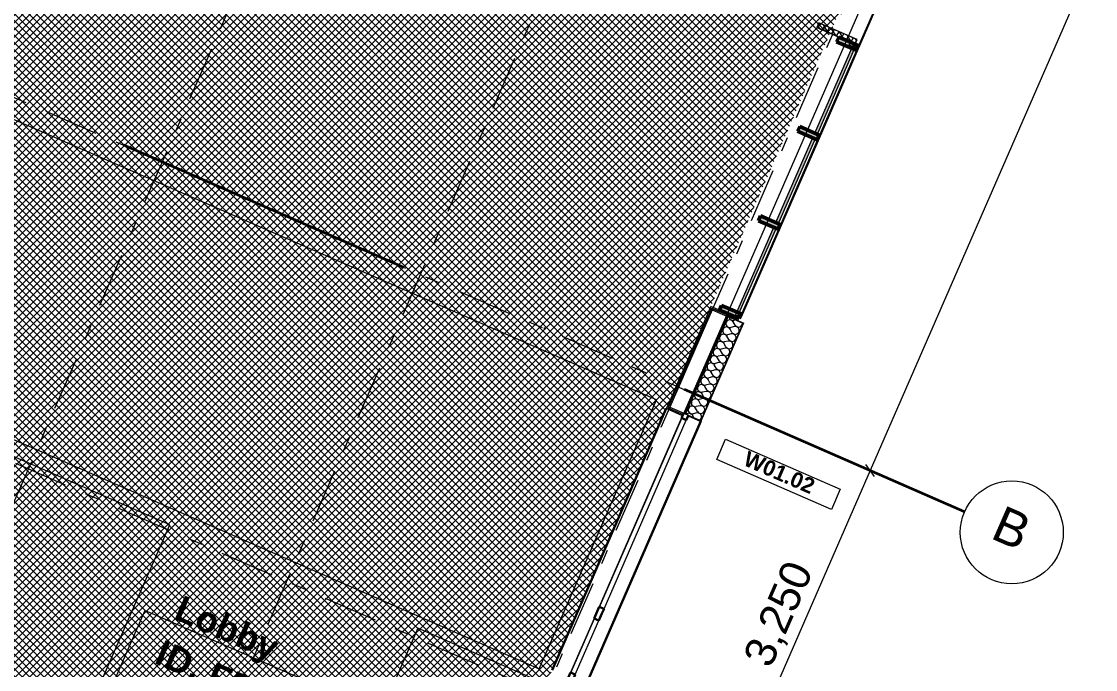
# Model space of a CAD drawing. Header units: millimetres. Extents: x -50172 to 258853, y -59787 to 25069.
# Drawn here: x 63420 to 73849, y -19798 to -13504 of the extents above; entities that cross this region are included whole.
import ezdxf
from ezdxf.enums import TextEntityAlignment as Align

# ---------------------------------------------------------------- set-up
doc = ezdxf.new("R2010")
doc.units = ezdxf.units.MM
doc.header["$MEASUREMENT"] = 0
doc.linetypes.add('DGN Style 4', pattern=[5938.379518, 2967.335175, -1483.667587, 3.709169, -1483.667587])
doc.linetypes.add('Double Dashed', pattern=[1093.611073, 529.166651, -211.666656, 141.111112, -211.666656])
for name, color, linetype in [('A-15-MG_Structural_Grid', 7, 'Continuous'), ('New_A-05-M_Gross_Int_Circulation', 7, 'Continuous'), ('New_A-15-MG_Structural_Grid', 7, 'Continuous'), ('New_A-25-M_Curtain_Wall', 7, 'Continuous'), ('New_A-25-M_Solar_Shade', 7, 'Continuous'), ('New_A-25-M_Wall_Ext', 7, 'Continuous'), ('New_A-35-M_FFE-Zone', 7, 'Continuous'), ('New_A-95-D_Dim_Grid.Dim', 7, 'Continuous'), ('New_ArchiCAD Windows', 7, 'Continuous')]:
    doc.layers.add(name, color=color, linetype=linetype)
for name, color, linetype, lineweight, true_color in [('A-15-MG_Structural_Grid_Pen_No__163', 7, 'Continuous', 0, 0x750077), ('A-25-M_Wall_Int_Pen_No__102', 7, 'Continuous', 15, 0xcccccc), ('New_A-05-M_Gross_Int_Circulation_Pen_No__74', 7, 'Continuous', 20, 0x606060), ('New_A-25-M_Curtain_Wall_Pen_No__144', 7, 'Continuous', 0, 0xc8c8c8), ('New_A-25-M_Curtain_Wall_Pen_No__165', 7, 'Continuous', 0, 0x006060), ('New_A-25-M_Curtain_Wall_Pen_No__27', 7, 'Continuous', 50, 0x2a2a2a), ('New_A-25-M_Wall_Ext_Pen_No__107', 7, 'Continuous', 15, 0xa6a6a6), ('New_A-25-M_Wall_Ext_Pen_No__147', 7, 'Continuous', 0, 0x606060), ('New_A-35-M_FFE-Zone_Pen_No__74', 7, 'Continuous', 20, 0x606060), ('New_A-95-M-SFS_Edge_Pen_No__252', 7, 'Continuous', 13, 0xe8e8e8), ('New_ArchiCAD Windows_Pen_No__23', 7, 'Continuous', 30, 0x2a2a2a), ('New_ArchiCAD Windows_Pen_No__43', 7, 'Continuous', 30, 0x444444)]:
    doc.layers.add(name, color=color, linetype=linetype, lineweight=lineweight, true_color=true_color)
for name, color, linetype, lineweight in [('A-15-MG_Structural_Grid_Pen_No__8', 7, 'Continuous', 35), ('New_A-15-MG_Structural_Grid_Pen_No__4', 7, 'Continuous', 20), ('New_A-25-M_Curtain_Wall_Pen_No__1', 7, 'Continuous', 13), ('New_A-25-M_Solar_Shade_Pen_No__4', 7, 'Continuous', 20), ('New_A-25-M_Wall_Ext_Pen_No__1', 7, 'Continuous', 13), ('New_A-95-D_Dim_Grid.Dim_Pen_No__4', 7, 'Continuous', 20), ('New_A-95-P_Text_1_50_GA_Pen_No__1', 7, 'Continuous', 13), ('New_ArchiCAD Windows_Pen_No__1', 7, 'Continuous', 13), ('New_ArchiCAD Windows_Pen_No__83', 8, 'Continuous', 20), ('New_ArchiCAD Zone Stamps_Pen_No__9', 7, 'Continuous', 13)]:
    doc.layers.add(name, color=color, linetype=linetype, lineweight=lineweight)
doc.styles.add('GENERATED_STYLE_1', font='')
doc.styles.add('GENERATED_STYLE_2', font='')
doc.styles.add('GENERATED_STYLE_3', font='')
doc.styles.add('GENERATED_STYLE_4', font='')
doc.styles.get('GENERATED_STYLE_1').set_extended_font_data('Arial', bold=True)
doc.styles.get('GENERATED_STYLE_2').set_extended_font_data('Swis721 BT', bold=True)
doc.styles.get('GENERATED_STYLE_3').set_extended_font_data('Arial')
doc.styles.get('GENERATED_STYLE_4').set_extended_font_data('Swis721 BT')
doc.dimstyles.new('GENERATED_STYLE__3', dxfattribs={"dimtxt": 300, "dimasz": 95, "dimexe": 0.18, "dimexo": 0, "dimgap": 0.09, "dimtad": 1, "dimdec": 0, "dimzin": 0, "dimdsep": 46, "dimtxsty": 'GENERATED_STYLE_4', "dimblk": 'ARROWHEAD_2', "dimblk1": 'ARROWHEAD_2', "dimblk2": 'ARROWHEAD_2', "dimcen": 0.09, "dimclrd": 7, "dimclre": 7, "dimclrt": 7, "dimadec": 0, "dimazin": 0, "dimtfac": 1, "dimtdec": 4, "dimtmove": 0, "dimatfit": 3, "dimfxl": 1, "dimtolj": 1, "dimtzin": 0, "dimarcsym": 0})
pattern_1 = [(0, (0, 0), (0, 173.2051), [0, -100]), (0, (50, 86.6), (0, 173.2051), [0, -100])]
pattern_2 = [(60, (0, 0), (-43.30127, 25), []), (120, (0, 0), (43.30127, 25), [])]

# ---------------------------------------------------------------- blocks, each defined once
blk = doc.blocks.new('Circulation_INB 1250_1_1', base_point=(58899, -14531))
at = {"layer": 'New_A-05-M_Gross_Int_Circulation_Pen_No__74', "linetype": 'Continuous'}
for p, q in [((69585, -17180), (49531, -8435)), ((48391, -11047), (68446, -19792)), ((68446, -19792), (69585, -17180))]:
    blk.add_line(p, q, dxfattribs=at)
at = {"layer": 'New_ArchiCAD Zone Stamps_Pen_No__9'}
for tag, height, style, p in [('ROOM_NAME', 250, 'GENERATED_STYLE_1', (58538, -13177)), ('zoneNameLine2', 250, 'GENERATED_STYLE_1', (58349, -13609)), ('ROOM_NUMBER', 200, 'GENERATED_STYLE_3', (58161, -14029)), ('measuredAreaCode', 200, 'GENERATED_STYLE_3', (58004, -14389)), ('DUMMY_649', 200, 'GENERATED_STYLE_3', (58311, -14524)), ('DUMMY_650', 200, 'GENERATED_STYLE_3', (58801, -14737)), ('DUMMY_651', 133, 'GENERATED_STYLE_3', (59080, -14843))]:
    blk.add_attdef(tag, text='', height=height, rotation=336.4404, dxfattribs=dict(at, style=style)).set_placement(p, align=Align.TOP_LEFT)
blk = doc.blocks.new('Teaching Room 01_INB 1212_3_1', base_point=(60285, -20805))
at = {"layer": 'New_A-35-M_FFE-Zone_Pen_No__74', "linetype": 'Continuous'}
for p, q in [((59001, -15837), (55442, -23999)), ((64859, -18392), (59001, -15837)), ((63839, -20729), (64859, -18392)), ((61304, -26554), (63839, -20729)), ((55442, -23999), (61304, -26554))]:
    blk.add_line(p, q, dxfattribs=at)
at = {"layer": 'New_ArchiCAD Zone Stamps_Pen_No__9'}
for tag, height, style, p in [('ROOM_NAME', 250, 'GENERATED_STYLE_1', (59359, -19205)), ('zoneNameLine2', 250, 'GENERATED_STYLE_1', (59170, -19637)), ('ROOM_NUMBER', 200, 'GENERATED_STYLE_3', (58982, -20057)), ('measuredAreaCode', 200, 'GENERATED_STYLE_3', (58825, -20417)), ('DUMMY_649', 200, 'GENERATED_STYLE_3', (59132, -20552)), ('DUMMY_650', 200, 'GENERATED_STYLE_3', (59621, -20765)), ('DUMMY_651', 133, 'GENERATED_STYLE_3', (59901, -20871))]:
    blk.add_attdef(tag, text='', height=height, rotation=336.4404, dxfattribs=dict(at, style=style)).set_placement(p, align=Align.TOP_LEFT)
blk = doc.blocks.new('Lobby_INB 1265_6_1', base_point=(65225, -20372))
at = {"layer": 'New_A-05-M_Gross_Int_Circulation_Pen_No__74', "linetype": 'Continuous'}
for p, q in [((64616, -19224), (64002, -20632)), ((66907, -20223), (64616, -19224)), ((67267, -19398), (66907, -20223)), ((68525, -19947), (67267, -19398)), ((67727, -21777), (68525, -19947)), ((64002, -20632), (65804, -21419)), ((65804, -21419), (65981, -21015)), ((65981, -21015), (67727, -21777))]:
    blk.add_line(p, q, dxfattribs=at)
at = {"layer": 'New_ArchiCAD Zone Stamps_Pen_No__9'}
for tag, height, style, p in [('ROOM_NAME', 250, 'GENERATED_STYLE_1', (64986, -19071)), ('zoneNameLine2', 250, 'GENERATED_STYLE_1', (64798, -19503)), ('ROOM_NUMBER', 200, 'GENERATED_STYLE_3', (64609, -19924)), ('measuredAreaCode', 200, 'GENERATED_STYLE_3', (64452, -20284)), ('DUMMY_649', 200, 'GENERATED_STYLE_3', (64759, -20418)), ('DUMMY_650', 200, 'GENERATED_STYLE_3', (65109, -20570)), ('DUMMY_651', 133, 'GENERATED_STYLE_3', (65388, -20677))]:
    blk.add_attdef(tag, text='', height=height, rotation=336.4404, dxfattribs=dict(at, style=style)).set_placement(p, align=Align.TOP_LEFT)
blk = doc.blocks.new('Curtain Wall_7_1')
at = {"layer": 'New_A-25-M_Curtain_Wall_Pen_No__144', "linetype": 'Continuous'}
for points in [[(74147, -7767), (73958, -7684), (73938, -7730), (74127, -7812)], [(73728, -8729), (73748, -8683), (73559, -8601), (73539, -8647)], [(71524, -13783), (71544, -13738), (71355, -13655), (71335, -13701)], [(71145, -14652), (71165, -14607), (70976, -14524), (70956, -14570)], [(70766, -15521), (70786, -15476), (70597, -15393), (70577, -15439)], [(70387, -16390), (70407, -16345), (70218, -16262), (70198, -16308)]]:
    blk.add_hatch(color=256, dxfattribs=at).paths.add_polyline_path(points)
at = {"layer": 'New_A-25-M_Curtain_Wall_Pen_No__165', "linetype": 'Continuous', "lineweight": 0, "true_color": 0x001818}
for points in [[(74096, -7766), (73692, -8692), (73718, -8703), (74122, -7777)], [(71145, -14604), (71518, -13748), (71493, -13737), (71120, -14592)], [(70766, -15473), (71129, -14640), (71104, -14629), (70741, -15461)], [(70377, -16364), (70750, -15509), (70725, -15498), (70352, -16353)]]:
    blk.add_hatch(color=168, dxfattribs=at).paths.add_polyline_path(points)
at = {"layer": 'New_A-25-M_Curtain_Wall_Pen_No__1', "linetype": 'Continuous'}
for p, q in [((74096, -7766), (73692, -8692)), ((73718, -8703), (74122, -7777)), ((74122, -7777), (74096, -7766)), ((73692, -8692), (73718, -8703)), ((71493, -13737), (71120, -14592)), ((71145, -14604), (71518, -13748)), ((71518, -13748), (71493, -13737)), ((71120, -14592), (71145, -14604)), ((71104, -14629), (70741, -15461)), ((70766, -15473), (71129, -14640)), ((71129, -14640), (71104, -14629)), ((70725, -15498), (70352, -16353)), ((70377, -16364), (70750, -15509)), ((70750, -15509), (70725, -15498)), ((70741, -15461), (70766, -15473)), ((70352, -16353), (70377, -16364))]:
    blk.add_line(p, q, dxfattribs=at)
at = {"layer": 'New_A-25-M_Curtain_Wall_Pen_No__27', "linetype": 'Continuous'}
for p, q in [((73958, -7684), (73938, -7730)), ((74147, -7767), (73958, -7684)), ((73938, -7730), (74127, -7812)), ((74127, -7812), (74147, -7767)), ((73559, -8601), (73539, -8647)), ((73539, -8647), (73728, -8729)), ((73748, -8683), (73559, -8601)), ((73728, -8729), (73748, -8683)), ((71355, -13655), (71335, -13701)), ((71544, -13738), (71355, -13655)), ((71335, -13701), (71524, -13783)), ((71524, -13783), (71544, -13738)), ((70976, -14524), (70956, -14570)), ((70956, -14570), (71145, -14652)), ((71165, -14607), (70976, -14524)), ((71145, -14652), (71165, -14607)), ((70597, -15393), (70577, -15439)), ((70786, -15476), (70597, -15393)), ((70577, -15439), (70766, -15521)), ((70766, -15521), (70786, -15476)), ((70218, -16262), (70198, -16308)), ((70407, -16345), (70218, -16262)), ((70198, -16308), (70387, -16390)), ((70387, -16390), (70407, -16345))]:
    blk.add_line(p, q, dxfattribs=at)
blk = doc.blocks.new('*X206')
at = {"layer": 'New_A-25-M_Wall_Ext_Pen_No__107', "linetype": 'Continuous'}
for p, q in [((70254, -16473), (70245, -16478)), ((70265, -16471), (70254, -16473)), ((70262, -16424), (70259, -16435)), ((70259, -16435), (70259, -16445)), ((70259, -16445), (70262, -16455)), ((70268, -16415), (70262, -16424)), ((70262, -16455), (70268, -16464)), ((70275, -16472), (70265, -16471)), ((70275, -16408), (70268, -16415)), ((70268, -16464), (70276, -16471)), ((70285, -16404), (70275, -16408)), ((70285, -16476), (70275, -16472)), ((70276, -16471), (70285, -16476)), ((70295, -16402), (70285, -16404)), ((70293, -16482), (70285, -16476)), ((70285, -16476), (70295, -16478)), ((70290, -16377), (70293, -16385)), ((70293, -16385), (70298, -16394)), ((70305, -16403), (70295, -16402)), ((70295, -16478), (70306, -16477)), ((70298, -16394), (70306, -16401)), ((70315, -16406), (70305, -16403)), ((70306, -16401), (70315, -16406)), ((70343, -16468), (70306, -16477)), ((70324, -16413), (70315, -16406)), ((70315, -16406), (70326, -16408)), ((70330, -16421), (70324, -16413)), ((70326, -16408), (70336, -16407)), ((70349, -16454), (70330, -16421)), ((70351, -16403), (70336, -16407)), ((70364, -16469), (70343, -16468)), ((70349, -16454), (70364, -16469)), ((70364, -16469), (70384, -16473)), ((70381, -16481), (70364, -16469)), ((70384, -16473), (70404, -16466)), ((70404, -16466), (70417, -16450)), ((70417, -16450), (70419, -16433)), ((70201, -16564), (70198, -16574)), ((70198, -16574), (70198, -16585)), ((70207, -16555), (70201, -16564)), ((70214, -16548), (70207, -16555)), ((70224, -16543), (70214, -16548)), ((70234, -16541), (70224, -16543)), ((70232, -16494), (70229, -16504)), ((70229, -16504), (70229, -16515)), ((70229, -16515), (70232, -16525)), ((70237, -16485), (70232, -16494)), ((70232, -16525), (70237, -16534)), ((70245, -16542), (70234, -16541)), ((70245, -16478), (70237, -16485)), ((70237, -16534), (70245, -16541)), ((70245, -16541), (70255, -16546)), ((70254, -16546), (70245, -16542)), ((70263, -16552), (70254, -16546)), ((70255, -16546), (70265, -16548)), ((70269, -16561), (70263, -16552)), ((70265, -16548), (70275, -16547)), ((70288, -16594), (70269, -16561)), ((70312, -16538), (70275, -16547)), ((70300, -16491), (70293, -16482)), ((70318, -16524), (70300, -16491)), ((70333, -16539), (70312, -16538)), ((70318, -16524), (70333, -16538)), ((70333, -16538), (70354, -16543)), ((70350, -16550), (70333, -16539)), ((70359, -16569), (70350, -16550)), ((70354, -16543), (70373, -16536)), ((70356, -16590), (70359, -16569)), ((70373, -16536), (70387, -16520)), ((70389, -16500), (70381, -16481)), ((70387, -16520), (70389, -16500)), ((70163, -16683), (70154, -16688)), ((70173, -16681), (70163, -16683)), ((70171, -16634), (70168, -16644)), ((70168, -16644), (70168, -16655)), ((70168, -16655), (70171, -16665)), ((70176, -16625), (70171, -16634)), ((70171, -16665), (70176, -16674)), ((70184, -16682), (70173, -16681)), ((70184, -16618), (70176, -16625)), ((70176, -16674), (70184, -16681)), ((70193, -16613), (70184, -16618)), ((70184, -16681), (70194, -16685)), ((70194, -16686), (70184, -16682)), ((70204, -16611), (70193, -16613)), ((70194, -16685), (70204, -16687)), ((70202, -16692), (70194, -16686)), ((70198, -16585), (70201, -16595)), ((70201, -16595), (70207, -16604)), ((70214, -16612), (70204, -16611)), ((70204, -16687), (70214, -16686)), ((70207, -16604), (70215, -16611)), ((70224, -16616), (70214, -16612)), ((70251, -16677), (70214, -16686)), ((70215, -16611), (70224, -16615)), ((70224, -16615), (70234, -16617)), ((70232, -16622), (70224, -16616)), ((70239, -16630), (70232, -16622)), ((70234, -16617), (70245, -16616)), ((70258, -16664), (70239, -16630)), ((70282, -16608), (70245, -16616)), ((70272, -16678), (70251, -16677)), ((70258, -16664), (70272, -16678)), ((70272, -16678), (70293, -16683)), ((70290, -16690), (70272, -16678)), ((70303, -16609), (70282, -16608)), ((70288, -16594), (70303, -16608)), ((70293, -16683), (70312, -16676)), ((70303, -16608), (70323, -16613)), ((70320, -16620), (70303, -16609)), ((70312, -16676), (70326, -16660)), ((70328, -16639), (70320, -16620)), ((70323, -16613), (70343, -16606)), ((70326, -16660), (70328, -16639)), ((70343, -16606), (70356, -16590)), ((70110, -16774), (70107, -16784)), ((70107, -16784), (70107, -16794)), ((70115, -16765), (70110, -16774)), ((70123, -16758), (70115, -16765)), ((70132, -16753), (70123, -16758)), ((70143, -16751), (70132, -16753)), ((70140, -16704), (70137, -16714)), ((70137, -16714), (70137, -16724)), ((70137, -16724), (70140, -16735)), ((70146, -16695), (70140, -16704)), ((70140, -16735), (70146, -16743)), ((70153, -16752), (70143, -16751)), ((70154, -16688), (70146, -16695)), ((70146, -16743), (70154, -16750)), ((70163, -16755), (70153, -16752)), ((70154, -16750), (70163, -16755)), ((70171, -16762), (70163, -16755)), ((70163, -16755), (70174, -16757)), ((70178, -16770), (70171, -16762)), ((70174, -16757), (70184, -16756)), ((70197, -16803), (70178, -16770)), ((70221, -16747), (70184, -16756)), ((70208, -16700), (70202, -16692)), ((70227, -16733), (70208, -16700)), ((70242, -16748), (70221, -16747)), ((70227, -16733), (70242, -16748)), ((70242, -16748), (70262, -16753)), ((70259, -16760), (70242, -16748)), ((70268, -16779), (70259, -16760)), ((70262, -16753), (70282, -16746)), ((70265, -16800), (70268, -16779)), ((70282, -16746), (70295, -16730)), ((70298, -16709), (70290, -16690)), ((70295, -16730), (70298, -16709)), ((70072, -16892), (70062, -16897)), ((70082, -16890), (70072, -16892)), ((70079, -16843), (70077, -16854)), ((70077, -16854), (70077, -16864)), ((70077, -16864), (70079, -16874)), ((70085, -16835), (70079, -16843)), ((70079, -16874), (70085, -16883)), ((70092, -16891), (70082, -16890)), ((70093, -16827), (70085, -16835)), ((70085, -16883), (70093, -16890)), ((70102, -16895), (70092, -16891)), ((70102, -16823), (70093, -16827)), ((70093, -16890), (70102, -16895)), ((70112, -16821), (70102, -16823)), ((70102, -16895), (70113, -16897)), ((70107, -16794), (70110, -16804)), ((70110, -16804), (70116, -16813)), ((70123, -16822), (70112, -16821)), ((70116, -16813), (70123, -16820)), ((70123, -16820), (70133, -16825)), ((70133, -16825), (70123, -16822)), ((70160, -16887), (70123, -16896)), ((70141, -16832), (70133, -16825)), ((70133, -16825), (70143, -16827)), ((70147, -16840), (70141, -16832)), ((70143, -16827), (70154, -16826)), ((70166, -16873), (70147, -16840)), ((70191, -16817), (70154, -16826)), ((70181, -16888), (70160, -16887)), ((70166, -16873), (70181, -16888)), ((70181, -16888), (70201, -16892)), ((70198, -16900), (70181, -16888)), ((70211, -16818), (70191, -16817)), ((70197, -16803), (70212, -16818)), ((70201, -16892), (70221, -16886)), ((70229, -16830), (70211, -16818)), ((70212, -16818), (70232, -16822)), ((70221, -16886), (70234, -16869)), ((70237, -16849), (70229, -16830)), ((70232, -16822), (70252, -16816)), ((70234, -16869), (70237, -16849)), ((70252, -16816), (70265, -16800)), ((70018, -16983), (70016, -16993)), ((70016, -16993), (70016, -17004)), ((70024, -16974), (70018, -16983)), ((70032, -16967), (70024, -16974)), ((70041, -16962), (70032, -16967)), ((70051, -16960), (70041, -16962)), ((70049, -16913), (70046, -16923)), ((70046, -16923), (70046, -16934)), ((70046, -16934), (70049, -16944)), ((70054, -16904), (70049, -16913)), ((70049, -16944), (70055, -16953)), ((70062, -16961), (70051, -16960)), ((70062, -16897), (70054, -16904)), ((70055, -16953), (70062, -16960)), ((70062, -16960), (70072, -16965)), ((70072, -16965), (70062, -16961)), ((70080, -16971), (70072, -16965)), ((70072, -16965), (70082, -16967)), ((70087, -16980), (70080, -16971)), ((70082, -16967), (70093, -16966)), ((70105, -17013), (70087, -16980)), ((70130, -16957), (70093, -16966)), ((70111, -16901), (70102, -16895)), ((70117, -16910), (70111, -16901)), ((70113, -16897), (70123, -16896)), ((70136, -16943), (70117, -16910)), ((70150, -16958), (70130, -16957)), ((70136, -16943), (70151, -16957)), ((70168, -16969), (70150, -16958)), ((70151, -16957), (70171, -16962)), ((70176, -16989), (70168, -16969)), ((70171, -16962), (70191, -16955)), ((70173, -17009), (70176, -16989)), ((70191, -16955), (70204, -16939)), ((70207, -16919), (70198, -16900)), ((70204, -16939), (70207, -16919)), ((69980, -17102), (69971, -17107)), ((69990, -17100), (69980, -17102)), ((69988, -17053), (69985, -17063)), ((69985, -17063), (69985, -17074)), ((69985, -17074), (69988, -17084)), ((69994, -17044), (69988, -17053)), ((69988, -17084), (69994, -17093)), ((70001, -17101), (69990, -17100)), ((70001, -17037), (69994, -17044)), ((69994, -17093), (70001, -17100)), ((70011, -17032), (70001, -17037)), ((70001, -17100), (70011, -17104)), ((70011, -17105), (70001, -17101)), ((70021, -17030), (70011, -17032)), ((70016, -17004), (70019, -17014)), ((70019, -17014), (70024, -17023)), ((70031, -17031), (70021, -17030)), ((70024, -17023), (70032, -17030)), ((70041, -17035), (70031, -17031)), ((70032, -17030), (70041, -17035)), ((70069, -17097), (70032, -17105)), ((70050, -17041), (70041, -17035)), ((70041, -17035), (70052, -17036)), ((70056, -17049), (70050, -17041)), ((70052, -17036), (70062, -17035)), ((70075, -17083), (70056, -17049)), ((70099, -17027), (70062, -17035)), ((70090, -17097), (70069, -17097)), ((70075, -17083), (70090, -17097)), ((70090, -17097), (70110, -17102)), ((70107, -17109), (70090, -17097)), ((70120, -17028), (70099, -17027)), ((70105, -17013), (70120, -17027)), ((70110, -17102), (70130, -17095)), ((70120, -17027), (70140, -17032)), ((70137, -17039), (70120, -17028)), ((70130, -17095), (70143, -17079)), ((70146, -17058), (70137, -17039)), ((70140, -17032), (70160, -17025)), ((70143, -17079), (70146, -17058)), ((70160, -17025), (70173, -17009)), ((69927, -17193), (69924, -17203)), ((69924, -17203), (69924, -17213)), ((69933, -17184), (69927, -17193)), ((69940, -17177), (69933, -17184)), ((69950, -17172), (69940, -17177)), ((69960, -17170), (69950, -17172)), ((69958, -17123), (69955, -17133)), ((69955, -17133), (69955, -17143)), ((69955, -17143), (69958, -17154)), ((69963, -17114), (69958, -17123)), ((69958, -17154), (69963, -17162)), ((69971, -17171), (69960, -17170)), ((69971, -17107), (69963, -17114)), ((69963, -17162), (69971, -17170)), ((69971, -17170), (69980, -17174)), ((69980, -17174), (69971, -17171)), ((69989, -17181), (69980, -17174)), ((69980, -17174), (69991, -17176)), ((69995, -17189), (69989, -17181)), ((69991, -17176), (70001, -17175)), ((70014, -17222), (69995, -17189)), ((70038, -17166), (70001, -17175)), ((70011, -17104), (70021, -17106)), ((70019, -17111), (70011, -17105)), ((70026, -17119), (70019, -17111)), ((70021, -17106), (70032, -17105)), ((70044, -17152), (70026, -17119)), ((70059, -17167), (70038, -17166)), ((70044, -17152), (70059, -17167)), ((70059, -17167), (70080, -17172)), ((70076, -17179), (70059, -17167)), ((70085, -17198), (70076, -17179)), ((70080, -17172), (70099, -17165)), ((70082, -17219), (70085, -17198)), ((70099, -17165), (70112, -17149)), ((70115, -17128), (70107, -17109)), ((70112, -17149), (70115, -17128)), ((69889, -17312), (69879, -17316)), ((69899, -17310), (69889, -17312)), ((69897, -17263), (69894, -17273)), ((69894, -17273), (69894, -17283)), ((69894, -17283), (69897, -17293)), ((69902, -17254), (69897, -17263)), ((69897, -17293), (69902, -17302)), ((69910, -17310), (69899, -17310)), ((69910, -17246), (69902, -17254)), ((69902, -17302), (69910, -17309)), ((69919, -17242), (69910, -17246)), ((69910, -17309), (69920, -17314)), ((69919, -17314), (69910, -17310)), ((69930, -17240), (69919, -17242)), ((69924, -17213), (69927, -17223)), ((69927, -17223), (69933, -17232)), ((69940, -17241), (69930, -17240)), ((69933, -17232), (69941, -17239)), ((69950, -17244), (69940, -17241)), ((69977, -17306), (69940, -17315)), ((69941, -17239), (69950, -17244)), ((69958, -17251), (69950, -17244)), ((69950, -17244), (69960, -17246)), ((69965, -17259), (69958, -17251)), ((69960, -17246), (69971, -17245)), ((69984, -17292), (69965, -17259)), ((70008, -17236), (69971, -17245)), ((69998, -17307), (69977, -17306)), ((69984, -17292), (69998, -17307)), ((69998, -17307), (70019, -17311)), ((70015, -17319), (69998, -17307)), ((70029, -17237), (70008, -17236)), ((70014, -17222), (70029, -17237)), ((70019, -17311), (70038, -17305)), ((70029, -17237), (70049, -17241)), ((70046, -17249), (70029, -17237)), ((70038, -17305), (70052, -17288)), ((70054, -17268), (70046, -17249)), ((70049, -17241), (70069, -17235)), ((70052, -17288), (70054, -17268)), ((70069, -17235), (70082, -17219)), ((69879, -17316), (69875, -17321)), ((69928, -17320), (69919, -17314)), ((69920, -17314), (69930, -17316)), ((69934, -17329), (69928, -17320)), ((69930, -17316), (69940, -17315)), ((69948, -17352), (69934, -17329)), ((70002, -17376), (70008, -17374)), ((70008, -17374), (70021, -17358)), ((70024, -17338), (70015, -17319)), ((70021, -17358), (70024, -17338))]:
    blk.add_line(p, q, dxfattribs=at)
blk = doc.blocks.new('Double Window 19')
at = {"layer": 'New_ArchiCAD Windows_Pen_No__1', "linetype": 'Continuous'}
for p, q in [((-1411.5, 0), (-1411.5, -29.5)), ((1411.5, 0), (1411.5, -29.5)), ((-1411.5, -29.5), (-1411.5, -35.5)), ((-1411.5, -35.5), (-1411.5, -47.5)), ((-1411.5, -47.5), (-1411.5, -50)), ((1411.5, -29.5), (1411.5, -35.5)), ((1411.5, -35.5), (1411.5, -47.5)), ((1411.5, -47.5), (1411.5, -50))]:
    blk.add_line(p, q, dxfattribs=at)
at = {"layer": 'New_ArchiCAD Windows_Pen_No__23', "linetype": 'Continuous'}
for p, q in [((-1407, 135), (1407, 135)), ((-1385.5, -223.5), (1385.5, -223.5))]:
    blk.add_line(p, q, dxfattribs=at)
at = {"layer": 'New_ArchiCAD Windows_Pen_No__43', "linetype": 'Continuous'}
for p, q in [((-1411.5, 0), (-1336.5, 0)), ((-1336.5, 0), (-1336.5, -50)), ((-763.5, -50), (-763.5, 0)), ((-763.5, 0), (-688.5, 0)), ((-688.5, 0), (-638.5, 0)), ((-638.5, 0), (-638.5, -50)), ((1361.5, -50), (1361.5, 0)), ((1361.5, 0), (1411.5, 0)), ((-1336.5, -50), (-1411.5, -50)), ((-688.5, -50), (-763.5, -50)), ((-638.5, -50), (-688.5, -50)), ((1411.5, -50), (1361.5, -50))]:
    blk.add_line(p, q, dxfattribs=at)
at = {"layer": 'New_ArchiCAD Windows_Pen_No__83', "linetype": 'Continuous'}
for p, q in [((-1336.5, 0), (-763.5, 0)), ((-638.5, 0), (1361.5, 0)), ((-763.5, -50), (-1336.5, -50)), ((1361.5, -50), (-638.5, -50))]:
    blk.add_line(p, q, dxfattribs=at)
blk = doc.blocks.new('Wall_29_1', base_point=(67437, -23305))
at = {"layer": 'New_A-25-M_Wall_Ext', "linetype": 'Continuous', "lineweight": 0, "true_color": 0x000000}
h = blk.add_hatch(dxfattribs=at)
h.set_pattern_fill('Plaster_0001', color=178, style=0, pattern_type=2)
h.set_pattern_definition(pattern_1)
h.paths.add_polyline_path([(70433, -16434), (70277, -16366), (70276, -16370), (70427, -16436), (70431, -16438)])
h = blk.add_hatch(dxfattribs=at)
h.set_pattern_fill('Plaster_0001', color=178, style=0, pattern_type=2)
h.set_pattern_definition(pattern_1)
h.paths.add_polyline_path([(70015, -17382), (70019, -17384), (70431, -16438), (70427, -16436)])
h = blk.add_hatch(dxfattribs=at)
h.set_pattern_fill('Plaster_0001', color=178, style=0, pattern_type=2)
h.set_pattern_definition(pattern_1)
h.paths.add_polyline_path([(70019, -17384), (70015, -17382), (69895, -17330), (69894, -17334), (70017, -17388)])
at = {"layer": 'New_A-25-M_Wall_Ext_Pen_No__107', "linetype": 'Continuous'}
for points in [[(69691, -17240), (69702, -17245), (70115, -16300), (70103, -16295)], [(70115, -16300), (69702, -17245), (69714, -17251), (70127, -16305)], [(70103, -16295), (70115, -16300), (70120, -16288), (70281, -16358), (70286, -16346), (70113, -16271)], [(70115, -16300), (70127, -16305), (70276, -16370), (70281, -16358), (70120, -16288)], [(69680, -17264), (69839, -17333), (69844, -17322), (69697, -17257), (69702, -17245), (69691, -17240)], [(69697, -17257), (69844, -17322), (69850, -17310), (69714, -17251), (69702, -17245)]]:
    blk.add_hatch(color=256, dxfattribs=at).paths.add_polyline_path(points)
at = {"layer": 'New_A-25-M_Wall_Ext_Pen_No__147', "linetype": 'Continuous'}
blk.add_hatch(color=256, dxfattribs=at).paths.add_polyline_path([(70264, -16365), (69852, -17311), (69863, -17315), (70275, -16370)])
at = {"layer": 'New_A-25-M_Wall_Ext_Pen_No__1', "linetype": 'Continuous'}
for p, q in [((70115, -16300), (69702, -17245)), ((70127, -16305), (69714, -17251)), ((69852, -17311), (70264, -16365)), ((69863, -17315), (70275, -16370)), ((69868, -17318), (70281, -16373)), ((70103, -16295), (70113, -16271)), ((70286, -16346), (70113, -16271)), ((70115, -16300), (70120, -16288)), ((70120, -16288), (70281, -16358)), ((70127, -16305), (70276, -16370)), ((70276, -16370), (70281, -16358)), ((70276, -16370), (70277, -16366)), ((70427, -16436), (70276, -16370)), ((70277, -16366), (70433, -16434)), ((70281, -16358), (70286, -16346)), ((70015, -17382), (70427, -16436)), ((70431, -16438), (70433, -16434)), ((69691, -17240), (69680, -17264)), ((69839, -17333), (69680, -17264)), ((69702, -17245), (69697, -17257)), ((69697, -17257), (69844, -17322)), ((69714, -17251), (69850, -17310)), ((69850, -17310), (69844, -17322)), ((69852, -17311), (69850, -17310)), ((69863, -17315), (69852, -17311)), ((69844, -17322), (69839, -17333)), ((69868, -17318), (69863, -17315)), ((69895, -17330), (69868, -17318)), ((69895, -17330), (69894, -17334)), ((69894, -17334), (70017, -17388)), ((70015, -17382), (69895, -17330)), ((70019, -17384), (70017, -17388))]:
    blk.add_line(p, q, dxfattribs=at)
at = {"layer": 'New_A-25-M_Wall_Ext_Pen_No__1', "linetype": 'Continuous', "flags": 128}
for points in [[(70103, -16295), (69691, -17240)], [(70019, -17384), (70431, -16438)]]:
    blk.add_lwpolyline(points, dxfattribs=at)
at = {"layer": 'New_A-25-M_Wall_Ext', "color": 250, "lineweight": 50, "true_color": 0x2a2a2a}
blk.add_blockref('*X206', (0, 0), dxfattribs=at)
at = {"layer": 'New_ArchiCAD Windows', "color": 251, "linetype": 'Continuous', "lineweight": 20, "true_color": 0x606060, "xscale": -1, "zscale": 1000, "rotation": 246.440414640073}
blk.add_blockref('Double Window 19', (69331, -18623), dxfattribs=at)
blk = doc.blocks.new('Wall_31_1', base_point=(71501, -13752))
at = {"layer": 'New_A-25-M_Curtain_Wall', "linetype": 'Continuous', "lineweight": 0, "true_color": 0x000000}
h = blk.add_hatch(dxfattribs=at)
h.set_pattern_fill('Batt_Insulation_0001', color=178, style=0, pattern_type=2)
h.set_pattern_definition(pattern_2)
h.paths.add_polyline_path([(71500, -13752), (71532, -13679), (71469, -13704), (71456, -13732)])
at = {"layer": 'New_A-25-M_Curtain_Wall_Pen_No__144', "linetype": 'Continuous'}
for points in [[(71456, -13732), (71469, -13704), (71468, -13704), (71455, -13732)], [(71501, -13752), (71533, -13679), (71532, -13679), (71500, -13752)]]:
    blk.add_hatch(color=256, dxfattribs=at).paths.add_polyline_path(points)
at = {"layer": 'New_A-25-M_Curtain_Wall_Pen_No__1', "linetype": 'Continuous'}
for p, q in [((71456, -13732), (71469, -13704)), ((71500, -13752), (71532, -13679))]:
    blk.add_line(p, q, dxfattribs=at)
at = {"layer": 'New_A-25-M_Curtain_Wall_Pen_No__1', "linetype": 'Continuous', "flags": 128}
for points in [[(71468, -13704), (71455, -13732)], [(71455, -13732), (71501, -13752)], [(71501, -13752), (71533, -13679)]]:
    blk.add_lwpolyline(points, dxfattribs=at)
blk = doc.blocks.new('Wall_32_1', base_point=(71533, -13679))
at = {"layer": 'New_A-25-M_Curtain_Wall', "linetype": 'Continuous', "lineweight": 0, "true_color": 0x000000}
h = blk.add_hatch(dxfattribs=at)
h.set_pattern_fill('Batt_Insulation_0001', color=178, style=0, pattern_type=2)
h.set_pattern_definition(pattern_2)
h.paths.add_polyline_path([(71532, -13679), (71161, -13517), (71141, -13561), (71469, -13704)])
at = {"layer": 'New_A-25-M_Curtain_Wall_Pen_No__144', "linetype": 'Continuous'}
for points in [[(71533, -13679), (71161, -13516), (71161, -13517), (71532, -13679)], [(71469, -13704), (71141, -13561), (71141, -13562), (71468, -13704)]]:
    blk.add_hatch(color=256, dxfattribs=at).paths.add_polyline_path(points)
at = {"layer": 'New_A-25-M_Curtain_Wall_Pen_No__1', "linetype": 'Continuous'}
for p, q in [((71532, -13679), (71161, -13517)), ((71469, -13704), (71141, -13561))]:
    blk.add_line(p, q, dxfattribs=at)
at = {"layer": 'New_A-25-M_Curtain_Wall_Pen_No__1', "linetype": 'Continuous', "flags": 128}
for points in [[(71161, -13516), (71141, -13562)], [(71533, -13679), (71161, -13516)], [(71141, -13562), (71468, -13704)]]:
    blk.add_lwpolyline(points, dxfattribs=at)
blk = doc.blocks.new('Solar Shade Straight 19')
at = {"layer": 'New_A-25-M_Solar_Shade_Pen_No__4', "linetype": 'Continuous'}
for p, q in [((1102, -5), (0, -5)), ((0, -5), (0, -15)), ((0, -15), (1102, -15)), ((1102, -15), (1102, -5))]:
    blk.add_line(p, q, dxfattribs=at)
blk = doc.blocks.new('Solar Shade Straight 19_5')
at = {"layer": 'New_A-25-M_Solar_Shade_Pen_No__4', "linetype": 'Continuous'}
for p, q in [((948, -5), (0, -5)), ((0, -5), (0, -15)), ((0, -15), (948, -15)), ((948, -15), (948, -5))]:
    blk.add_line(p, q, dxfattribs=at)
blk = doc.blocks.new('Standard grid marker_5')
at = {"layer": 'New_A-15-MG_Structural_Grid_Pen_No__4', "linetype": 'Double Dashed'}
blk.add_line((1000, 0), (29726, 0), dxfattribs=at)
at = {"layer": 'New_A-15-MG_Structural_Grid_Pen_No__4', "style": 'GENERATED_STYLE_4'}
for tag, p in [('AC_MarkerText_1_0', (-500, 36)), ('AC_MarkerText_1_1', (31226, 36))]:
    blk.add_attdef(tag, text='', height=350, rotation=90, dxfattribs=at).set_placement(p, align=Align.MIDDLE_CENTER)
blk = doc.blocks.new('Standard grid marker_3')
at = {"layer": 'A-15-MG_Structural_Grid_Pen_No__163', "linetype": 'Double Dashed'}
for p, q in [((1000, 0), (74255, 0)), ((74255, 0), (75255, 0))]:
    blk.add_line(p, q, dxfattribs=at)
at = {"layer": 'A-15-MG_Structural_Grid_Pen_No__163', "linetype": 'Continuous'}
blk.add_circle((75755, 0), 500, dxfattribs=at)
at = {"layer": 'A-15-MG_Structural_Grid_Pen_No__163', "linetype": 'Double Dashed'}
blk.add_point((74255, 0), dxfattribs=at)
blk.add_point((74255, 0), dxfattribs=at)
at = {"layer": 'A-15-MG_Structural_Grid_Pen_No__163', "style": 'GENERATED_STYLE_4'}
for tag, p in [('AC_MarkerText_1_0', (-500, 43)), ('AC_MarkerText_1_1', (75755, 43))]:
    blk.add_attdef(tag, text='', height=350, rotation=360, dxfattribs=at).set_placement(p, align=Align.MIDDLE_CENTER)
blk = doc.blocks.new('*D283')
at = {"layer": 'New_A-95-D_Dim_Grid.Dim_Pen_No__4', "linetype": 'Continuous'}
for p, q in [((76083, -7489), (76255, -7564)), ((76212, -7585), (76126, -7469)), ((76194, -7471), (76169, -7527)), ((76169, -7527), (71661, -17866)), ((71575, -17829), (71746, -17904)), ((71703, -17924), (71618, -17808))]:
    blk.add_line(p, q, dxfattribs=at)
at = {"layer": 'New_A-95-D_Dim_Grid.Dim_Pen_No__4', "insert": (73607, -13252), "char_height": 300, "attachment_point": 7, "rotation": 66.4404, "style": 'GENERATED_STYLE_4'}
blk.add_mtext('\\A1;{\\fSwis721 BT|b0|i0|c0|p34;11,280}', dxfattribs=at)
blk = doc.blocks.new('ARROWHEAD_2')
at = {"color": 0, "linetype": 'Continuous', "lineweight": 0}
for p, q in [((0, 0), (-1, 0)), ((-0.38, -0.66), (0.38, 0.66))]:
    blk.add_line(p, q, dxfattribs=at)
blk = doc.blocks.new('*D284')
at = {"layer": 'New_A-95-D_Dim_Grid.Dim_Pen_No__4', "linetype": 'Continuous'}
for p, q in [((76169, -7527), (71661, -17866)), ((71575, -17829), (71746, -17904)), ((71703, -17924), (71618, -17808)), ((71661, -17866), (70361, -20845)), ((70404, -20904), (70319, -20787))]:
    blk.add_line(p, q, dxfattribs=at)
at = {"layer": 'New_A-95-D_Dim_Grid.Dim_Pen_No__4', "insert": (70744, -19818), "char_height": 300, "attachment_point": 7, "rotation": 66.4404, "style": 'GENERATED_STYLE_4'}
blk.add_mtext('\\A1;{\\fSwis721 BT|b0|i0|c0|p34;3,250}', dxfattribs=at)
blk = doc.blocks.new('*D285')
at = {"layer": 'New_A-95-D_Dim_Grid.Dim_Pen_No__4', "linetype": 'Continuous'}
for p, q in [((71661, -17866), (70361, -20845)), ((70361, -20845), (66864, -28866)), ((70276, -20808), (70447, -20883)), ((70404, -20904), (70319, -20787)), ((66778, -28829), (66950, -28904)), ((66821, -28808), (66907, -28924)), ((66864, -28866), (66840, -28922))]:
    blk.add_line(p, q, dxfattribs=at)
at = {"layer": 'New_A-95-D_Dim_Grid.Dim_Pen_No__4', "insert": (68346, -25318), "char_height": 300, "attachment_point": 7, "rotation": 66.4404, "style": 'GENERATED_STYLE_4'}
blk.add_mtext('\\A1;{\\fSwis721 BT|b0|i0|c0|p34;8,750}', dxfattribs=at)

msp = doc.modelspace()

# ---------------------------------------------------------------- hatches: boundary and pattern name
at = {"layer": 'A-25-M_Wall_Int_Pen_No__102', "linetype": 'Continuous'}
h = msp.add_hatch(dxfattribs=at)
h.set_pattern_fill('Grid_5x5_Diagonal_0001', color=256, style=0, pattern_type=2)
h.set_pattern_definition([(45, (0, 0), (-35.35534, 35.35534), []), (135, (0, 0), (35.35534, 35.35534), [])])
h.paths.add_polyline_path([(44768.3, -19356.4), (49530.7, -8434.9), (28562.4, 708.3), (33140, 11206.2), (74273.5, -6730.2), (64933.5, -28149.5)])

# ---------------------------------------------------------------- linework, layer by layer
at = {"layer": 'A-15-MG_Structural_Grid_Pen_No__8', "linetype": 'DGN Style 4'}
msp.add_line((72577.2, -18266), (2912.1, 12111.3), dxfattribs=at)
at = {"layer": 'New_A-95-M-SFS_Edge_Pen_No__252', "linetype": 'Continuous', "flags": 128}
msp.add_lwpolyline([(44708.7, -19493.2), (65035.3, -28356.6), (74551.4, -6533.2), (53816.9, 2508.1)], dxfattribs=at)
at = {"layer": 'New_A-95-P_Text_1_50_GA_Pen_No__1', "linetype": 'Continuous', "flags": 128}
msp.add_lwpolyline([(70257.1, -17561.4), (71370.2, -18046.8), (71284.8, -18242.7), (70171.7, -17757.3)], close=True, dxfattribs=at)

# ---------------------------------------------------------------- block references
at = {"layer": 'A-15-MG_Structural_Grid', "color": 8, "linetype": 'Continuous', "lineweight": 15}
ref = msp.add_blockref('Standard grid marker_3', (3595.3, 11813.5), dxfattribs=dict(at, zscale=1000, rotation=336.440411583993))
ref.add_attrib('AC_MarkerText_1_1', 'B', dxfattribs={"layer": 'A-15-MG_Structural_Grid_Pen_No__163', "color": 216, "true_color": 0x750077, "height": 350, "rotation": 336.44041, "style": 'GENERATED_STYLE_4'}).set_placement((73035.5, -18422.5), align=Align.MIDDLE_CENTER)
at = {"layer": 'A-15-MG_Structural_Grid', "color": 8, "linetype": 'Continuous', "lineweight": 15, "zscale": 1000, "rotation": 336.440411583993}
msp.add_blockref('Standard grid marker_3', (2296.2, 8834.4), dxfattribs=at)
at = {"layer": 'New_A-05-M_Gross_Int_Circulation', "linetype": 'Continuous'}
msp.add_blockref('Circulation_INB 1250_1_1', (58899.2, -14530.6), dxfattribs=at)
ref = msp.add_blockref('Lobby_INB 1265_6_1', (65225.3, -20371.6), dxfattribs=at)
ref.add_attrib('ROOM_NAME', 'Lobby', dxfattribs={"layer": 'New_ArchiCAD Zone Stamps_Pen_No__9', "color": 7, "height": 250, "rotation": 336.44041, "style": 'GENERATED_STYLE_1'}).set_placement((64986, -19070.8), align=Align.TOP_LEFT)
ref.add_attrib('ROOM_NUMBER', 'INB 1265', dxfattribs={"layer": 'New_ArchiCAD Zone Stamps_Pen_No__9', "color": 7, "height": 200, "rotation": 336.44041, "style": 'GENERATED_STYLE_3'}).set_placement((64609.1, -19923.6), align=Align.TOP_LEFT)
ref.add_attrib('zoneNameLine2', 'ID. FF002', dxfattribs={"layer": 'New_ArchiCAD Zone Stamps_Pen_No__9', "color": 7, "height": 250, "rotation": 336.44041, "style": 'GENERATED_STYLE_1'}).set_placement((64797.5, -19502.9), align=Align.TOP_LEFT)
ref.add_attrib('measuredAreaCode', 'A: ', dxfattribs={"layer": 'New_ArchiCAD Zone Stamps_Pen_No__9', "color": 7, "height": 200, "rotation": 336.44041, "style": 'GENERATED_STYLE_3'}).set_placement((64452.1, -20283.7), align=Align.TOP_LEFT)
ref.add_attrib('DUMMY_649', '6.3', dxfattribs={"layer": 'New_ArchiCAD Zone Stamps_Pen_No__9', "color": 7, "height": 200, "rotation": 336.44041, "style": 'GENERATED_STYLE_3'}).set_placement((64759.5, -20417.8), align=Align.TOP_LEFT)
ref.add_attrib('DUMMY_650', ' m', dxfattribs={"layer": 'New_ArchiCAD Zone Stamps_Pen_No__9', "color": 7, "height": 200, "rotation": 336.44041, "style": 'GENERATED_STYLE_3'}).set_placement((65109, -20570.2), align=Align.TOP_LEFT)
ref.add_attrib('DUMMY_651', '2', dxfattribs={"layer": 'New_ArchiCAD Zone Stamps_Pen_No__9', "color": 7, "height": 133.3, "rotation": 336.44041, "style": 'GENERATED_STYLE_3'}).set_placement((65388.3, -20676.7), align=Align.TOP_LEFT)
at = {"layer": 'New_A-15-MG_Structural_Grid', "color": 8, "linetype": 'Continuous', "lineweight": 15, "zscale": 1000, "rotation": 246.4404115839982}
for p in [(70471.8, -1828.4), (72978.9, -2921.6), (75485.9, -4014.8)]:
    msp.add_blockref('Standard grid marker_5', p, dxfattribs=at)
at = {"layer": 'New_A-25-M_Curtain_Wall', "linetype": 'Continuous', "lineweight": 0}
msp.add_blockref('Curtain Wall_7_1', (0, 0), dxfattribs=at)
at = {"layer": 'New_A-25-M_Curtain_Wall', "color": 250, "lineweight": 50, "true_color": 0x2a2a2a}
for name, p in [('Wall_32_1', (71533.3, -13678.6)), ('Wall_31_1', (71501.3, -13752.1))]:
    msp.add_blockref(name, p, dxfattribs=at)
at = {"layer": 'New_A-25-M_Solar_Shade', "linetype": 'Continuous', "zscale": 1000, "rotation": 66.44041158399143}
for name, p in [('Solar Shade Straight 19', (71534.1, -13760.7)), ('Solar Shade Straight 19_5', (71155.1, -14629.7)), ('Solar Shade Straight 19_5', (70776.2, -15498.7)), ('Solar Shade Straight 19_5', (70397.3, -16367.6))]:
    msp.add_blockref(name, p, dxfattribs=at)
at = {"layer": 'New_A-25-M_Wall_Ext', "color": 250, "lineweight": 50, "true_color": 0x2a2a2a}
msp.add_blockref('Wall_29_1', (67437.2, -23304.8), dxfattribs=at)
at = {"layer": 'New_A-35-M_FFE-Zone', "linetype": 'Continuous'}
ref = msp.add_blockref('Teaching Room 01_INB 1212_3_1', (60284.7, -20804.8), dxfattribs=at)
ref.add_attrib('ROOM_NAME', 'Teaching Room 01', dxfattribs={"layer": 'New_ArchiCAD Zone Stamps_Pen_No__9', "color": 7, "height": 250, "rotation": 336.44041, "style": 'GENERATED_STYLE_1'}).set_placement((59358.6, -19204.5), align=Align.TOP_LEFT)
ref.add_attrib('ROOM_NUMBER', 'INB 1212', dxfattribs={"layer": 'New_ArchiCAD Zone Stamps_Pen_No__9', "color": 7, "height": 200, "rotation": 336.44041, "style": 'GENERATED_STYLE_3'}).set_placement((58981.7, -20057.4), align=Align.TOP_LEFT)
ref.add_attrib('zoneNameLine2', 'ID. FF405', dxfattribs={"layer": 'New_ArchiCAD Zone Stamps_Pen_No__9', "color": 7, "height": 250, "rotation": 336.44041, "style": 'GENERATED_STYLE_1'}).set_placement((59170.2, -19636.6), align=Align.TOP_LEFT)
ref.add_attrib('measuredAreaCode', 'A: ', dxfattribs={"layer": 'New_ArchiCAD Zone Stamps_Pen_No__9', "color": 7, "height": 200, "rotation": 336.44041, "style": 'GENERATED_STYLE_3'}).set_placement((58824.7, -20417.5), align=Align.TOP_LEFT)
ref.add_attrib('DUMMY_649', '56.9', dxfattribs={"layer": 'New_ArchiCAD Zone Stamps_Pen_No__9', "color": 7, "height": 200, "rotation": 336.44041, "style": 'GENERATED_STYLE_3'}).set_placement((59132.1, -20551.5), align=Align.TOP_LEFT)
ref.add_attrib('DUMMY_650', ' m', dxfattribs={"layer": 'New_ArchiCAD Zone Stamps_Pen_No__9', "color": 7, "height": 200, "rotation": 336.44041, "style": 'GENERATED_STYLE_3'}).set_placement((59621.5, -20764.9), align=Align.TOP_LEFT)
ref.add_attrib('DUMMY_651', '2', dxfattribs={"layer": 'New_ArchiCAD Zone Stamps_Pen_No__9', "color": 7, "height": 133.3, "rotation": 336.44041, "style": 'GENERATED_STYLE_3'}).set_placement((59900.7, -20871.4), align=Align.TOP_LEFT)

# ---------------------------------------------------------------- texts
at = {"layer": 'New_A-95-P_Text_1_50_GA_Pen_No__1', "linetype": 'Continuous', "insert": (70808.9, -17814.9), "char_height": 150, "attachment_point": 2, "rotation": 336.44041, "style": 'GENERATED_STYLE_2'}
msp.add_mtext('\\A1;{\\fSwis721 BT|b1|i0|c0|p34;W01.02}', dxfattribs=at)

# ---------------------------------------------------------------- dimensions: what is measured, and where the dimension line sits
at = {"layer": 'New_A-95-D_Dim_Grid.Dim', "linetype": 'Continuous'}
for base, p1, p2, picture, middle in [((71660.5, -17866.3), (87063.9, -12277.3), (71660.5, -17866.3), '*D283', (73728.5, -12598.3)), ((70361.5, -20845.4), (71660.5, -17866.3), (70361.5, -20845.4), '*D284', (70818.5, -19272)), ((66864.1, -28866.1), (70361.5, -20845.4), (66864.1, -28866.1), '*D285', (68420.2, -24771.9))]:
    dim = msp.add_linear_dim(base=base, p1=p1, p2=p2, angle=246.44041, dimstyle='GENERATED_STYLE__3', dxfattribs=at)
    dim.commit()
    dim.dimension.update_dxf_attribs({"geometry": picture, "text_midpoint": middle, "dimtype": 160, "text_rotation": 66.44041})

doc.saveas('drawing.dxf')
